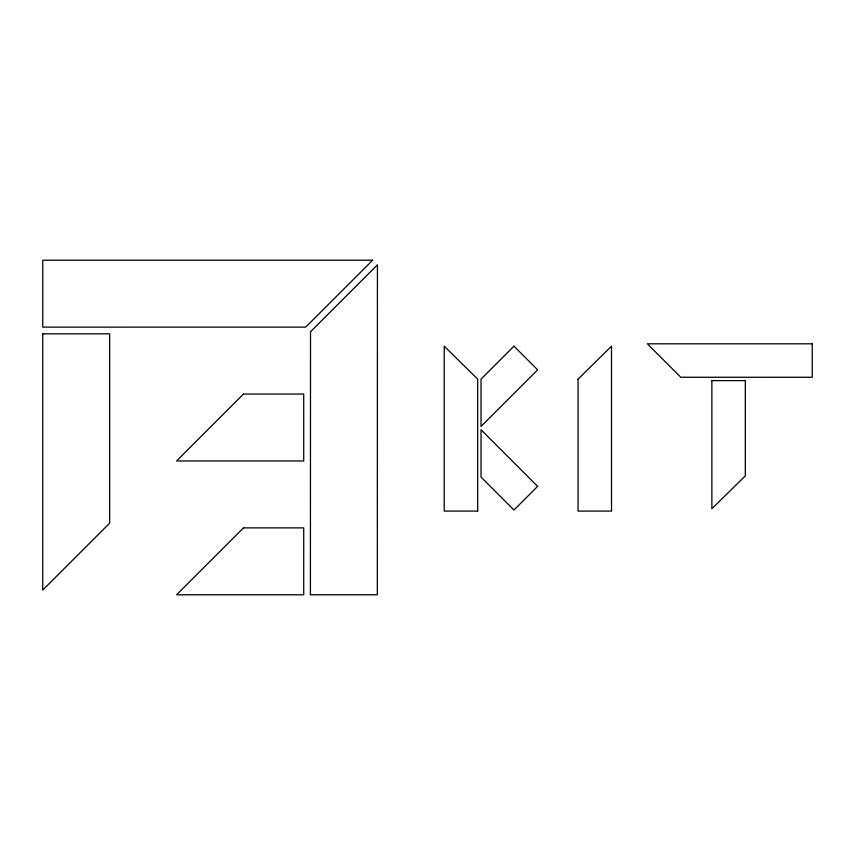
<?xml version="1.0" encoding="UTF-8"?>
<svg xmlns="http://www.w3.org/2000/svg" width="855" height="855" viewBox="0 0 855 855"><rect width="100%" height="100%" fill="white"/><g stroke="black" fill="none" stroke-linecap="round" stroke-linejoin="round"><path stroke-width="1.28" d="M42.761 333.824L42.75 590.057L109.664 523.142L109.664 333.824L42.761 333.824M310.515 331.761L310.408 594.781L377.322 594.781L377.429 264.847L310.515 331.761M578.055 379.16L578.055 511.087L611.517 511.087L611.517 346.168L578.055 379.16M711.873 380.614L711.873 508.714L745.325 475.872L745.336 380.614L711.873 380.614M372.598 260.219L305.684 327.123L42.761 327.134L42.761 260.219L372.598 260.219M243.493 394.048L176.579 460.963L303.717 460.963L303.717 394.048L243.493 394.048M243.493 527.877L176.579 594.781L303.717 594.781L303.717 527.877L243.493 527.877M513.962 346.168L481.023 379.107L481.023 426.421L537.624 369.83L513.962 346.168M537.624 486.367L513.962 510.018L481.023 477.079L481.023 429.766L537.624 486.367M812.25 343.806L647.331 343.806L680.783 377.258L812.25 377.269L812.25 343.806M477.689 511.087L444.237 511.087L444.226 346.168L477.689 379.16L477.689 511.087"/></g></svg>
